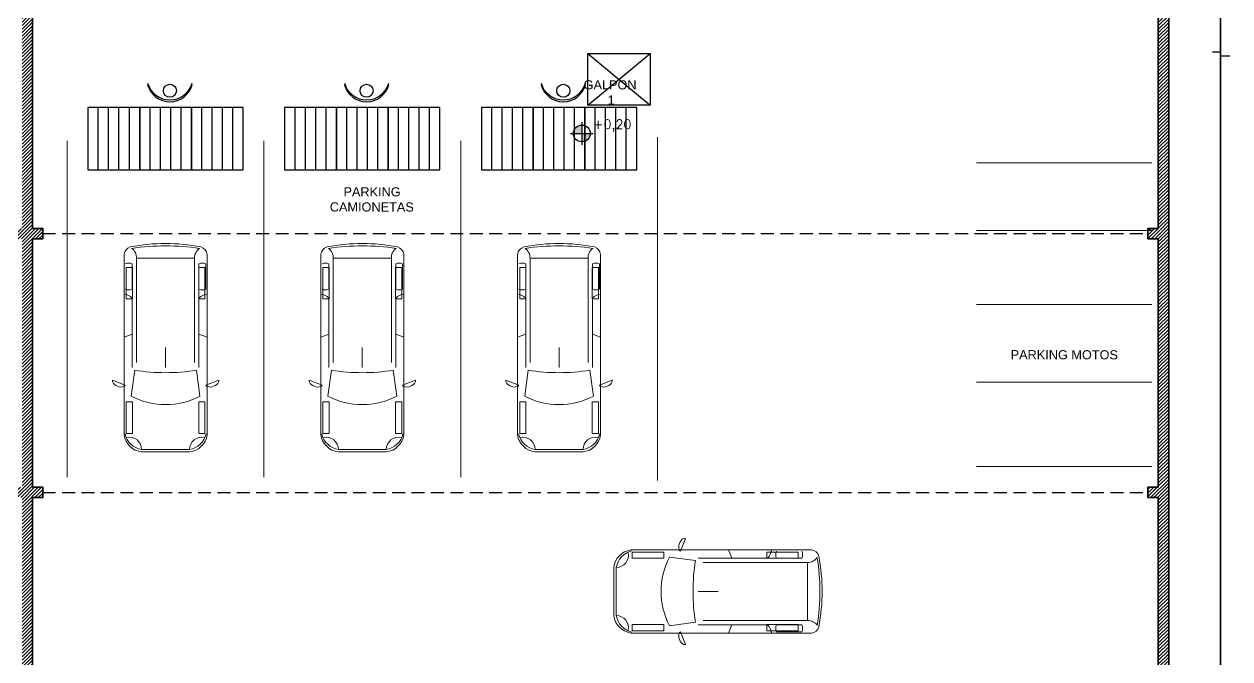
# Model space of a CAD drawing. Header units: millimetres. Extents: x 3046.5 to 3093.1, y 1438.1 to 1491.9.
# Drawn here: x 3069.86 to 3093.15, y 1452.8 to 1465.06 of the extents above; entities that cross this region are included whole.
import ezdxf

# ---------------------------------------------------------------- set-up
doc = ezdxf.new("R2010")
doc.units = ezdxf.units.MM
doc.linetypes.add('AUDIT_I_201002150132-0', pattern=[0])
doc.linetypes.add('DASHED2', pattern=[0.375, 0.25, -0.125])
for name, color, linetype, lineweight in [('- VA- Referencias', 2, 'Continuous', 0), ('000 ALE LINEA DE CALLES', 252, 'Continuous', 9), ('hatch muros', 10, 'Continuous', 9), ('MUROS', 4, 'Continuous', 35), ('Textos', 2, 'Continuous', 20)]:
    doc.layers.add(name, color=color, linetype=linetype, lineweight=lineweight)
for name, color, linetype in [('00 - Carpinterías', 1, 'Continuous'), ('artefactos', 1, 'Continuous'), ('EQ - Mobiliario', 252, 'AUDIT_I_201002150132-0'), ('EQ - Pallets', 253, 'Continuous')]:
    doc.layers.add(name, color=color, linetype=linetype)
doc.layers.add('000 - EQUIPAMIENTO', color=253, linetype='Continuous', lineweight=0, true_color=0xa1a1a1)
doc.styles.get("Standard").update_dxf_attribs({"font": 'arial.ttf'})

# ---------------------------------------------------------------- blocks, each defined once
blk = doc.blocks.new('nivel planta')
h = blk.add_hatch(color=1)
h.paths.add_polyline_path([(0, 3, 0.414213562), (-3, 0), (0, 0)])
h.paths.add_polyline_path([(0, -3, 0.414213562), (3, 0), (0, 0)])
at = {"color": 1}
for p, q in [((-4.03769, 0), (4.03769, 0)), ((0, 4.03769), (0, -4.03769))]:
    blk.add_line(p, q, dxfattribs=at)
blk.add_circle((0, 0), 3, dxfattribs=at)
blk = doc.blocks.new('KANGOO')
for p, q in [((-2.737242, 0.778598), (-2.641047, 1.024974)), ((-3.693404, 0.802572), (-0.209641, 0.802572)), ((-1.806992, 0.802572), (-1.748256, 0.644637)), ((-2.95039, 0.663322), (-2.446906, 0.59575)), ((-1.053335, 0.644637), (-2.395262, 0.644637)), ((-2.301043, 0.56033), (-0.284925, 0.56033)), ((-0.87977, 0.644637), (-0.395769, 0.644637)), ((-0.284925, 0.56033), (-0.284925, -0.56033)), ((-4.026429, -0.462854), (-4.026429, 0.462854)), ((-3.976895, -0.462854), (-3.976895, 0.462854)), ((-2.397163, 0), (-2.010839, 0)), ((-2.95039, -0.663322), (-2.446906, -0.59575)), ((-1.053335, -0.644637), (-2.395262, -0.644637)), ((-2.301043, -0.56033), (-0.284925, -0.56033)), ((-1.806992, -0.802572), (-1.748256, -0.644637)), ((-0.87977, -0.644637), (-0.395769, -0.644637)), ((-3.693404, -0.802572), (-0.209641, -0.802572)), ((-2.737242, -0.778598), (-2.641047, -1.024974)), ((-0.87977, -0.778172), (-0.395769, -0.778172))]:
    blk.add_line(p, q)
for points in [[(-3.668093, 0.64), (-3.060934, 0.64), (-3.060934, 0.76), (-3.668093, 0.76)], [(-1.068093, 0.64), (-0.460934, 0.64), (-0.460934, 0.76), (-1.068093, 0.76)], [(-3.668093, -0.64), (-3.060934, -0.64), (-3.060934, -0.76), (-3.668093, -0.76)], [(-1.068093, -0.64), (-0.460934, -0.64), (-0.460934, -0.76), (-1.068093, -0.76)]]:
    blk.add_lwpolyline(points, close=True)
for centre, radius, start, end in [((-3.636227, 0.413431), 0.39332, 98.358775, 172.781316), ((-3.590371, 0.402664), 0.391182, 102.848735, 171.148873), ((-3.982819, 0.703646), 0.240865, 271.40927, 10.889441), ((-1.212605, 0.812641), 0.231499, 313.471147, 357.507289), ((-0.763087, 0.711405), 0.134436, 150.221317, 209.778683), ((-0.512453, 0.711405), 0.134436, 330.221317, 29.778683), ((-0.224226, 0.641384), 0.161847, 14.410273, 84.829528), ((-1.670208, 0), 1.441826, 152.609224, 207.390776), ((1.182271, 0), 3.67775, 170.677721, 189.322279), ((-0.277682, 0.783297), 0.223085, 268.139402, 325.204357), ((-4.475079, 0), 4.429438, 351.483249, 8.516751), ((-3.477162, 0), 3.477162, 348.694533, 11.305467), ((-3.636227, -0.413431), 0.39332, 187.218684, 261.641225), ((-3.590371, -0.402664), 0.391182, 188.851127, 257.151265), ((-3.982819, -0.703646), 0.240865, 349.110559, 88.59073), ((-1.212605, -0.812641), 0.231499, 2.492711, 46.528853), ((-0.763087, -0.711405), 0.134436, 150.221317, 209.778683), ((-0.512453, -0.711405), 0.134436, 330.221317, 29.778683), ((-0.277682, -0.783297), 0.223085, 34.795643, 91.860598), ((-0.224226, -0.641384), 0.161847, 275.170472, 345.589727)]:
    blk.add_arc(centre, radius, start, end)
at = {"extrusion": (0, 0, -1)}
blk.add_ellipse((-2.689144, 0.901786), major_axis=(-0.048098, -0.123188), ratio=0.551973, start_param=0, end_param=3.141592654, dxfattribs=at)
blk.add_ellipse((-2.689144, -0.901786), major_axis=(-0.048098, 0.123188), ratio=0.551973, start_param=0, end_param=3.141592654)
blk = doc.blocks.new('pallet')
for p, q in [((288954.023464, 114200.418447), (288954.023464, 114201.418447)), ((288954.023464, 114201.418447), (288955.223464, 114201.418447)), ((288955.223464, 114201.418447), (288955.223464, 114200.418447)), ((288954.023464, 114201.218447), (288955.223464, 114201.218447)), ((288954.023464, 114201.018447), (288955.223464, 114201.018447)), ((288954.023464, 114200.818447), (288955.223464, 114200.818447)), ((288954.023464, 114200.618447), (288955.223464, 114200.618447)), ((288955.223464, 114200.418447), (288954.023464, 114200.418447))]:
    blk.add_line(p, q)
blk = doc.blocks.new('A$Cabc23472')
at = {"layer": 'EQ - Mobiliario'}
blk.add_circle((0.42936, 0.145137, -0.000199), 0.126282, dxfattribs=at)
for centre in [(0.42936, -0.089473, -0.000199), (0.42936, -0.123481, -0.000199)]:
    blk.add_arc(centre, 0.446763, 16.044809, 163.955191, dxfattribs=at)
blk = doc.blocks.new('Clipboard2528')
at = {"layer": 'EQ - Pallets'}
blk.add_lwpolyline([(1.2, 1), (0, 1), (0, 0), (1.2, 0)], close=True, dxfattribs=at)
for points in [[(1.2, 1), (0, 0)], [(1.2, 0), (0, 1)]]:
    blk.add_lwpolyline(points, dxfattribs=at)

msp = doc.modelspace()

# ---------------------------------------------------------------- hatches: boundary and pattern name
at = {"layer": 'hatch muros'}
h = msp.add_hatch(dxfattribs=at)
h.set_pattern_fill('ANSI31', color=252, scale=0.015)
h.set_pattern_definition([(45, (3047.66479, 1449.08229), (-0.03367596, 0.03367596), [])])
h.paths.add_polyline_path([(3069.815, 1479.045), (3069.815, 1476.119), (3069.415, 1476.119), (3069.415, 1475.919), (3069.815, 1475.919), (3069.815, 1471.119), (3069.415, 1471.119), (3069.415, 1470.919), (3069.815, 1470.919), (3069.815, 1466.119), (3069.415, 1466.119), (3069.415, 1465.919), (3069.815, 1465.919), (3069.815, 1461.119), (3069.415, 1461.119), (3069.415, 1460.919), (3069.815, 1460.919), (3069.815, 1456.119), (3069.415, 1456.119), (3069.415, 1455.919), (3069.815, 1455.919), (3069.815, 1452.524), (3070.015, 1452.541), (3070.015, 1455.919), (3070.215, 1455.919), (3070.215, 1456.119), (3070.015, 1456.119), (3070.015, 1460.919), (3070.215, 1460.919), (3070.215, 1461.119), (3070.015, 1461.119), (3070.015, 1465.919), (3070.215, 1465.919), (3070.215, 1466.119), (3070.015, 1466.119), (3070.015, 1470.919), (3070.215, 1470.919), (3070.215, 1471.119), (3070.015, 1471.119), (3070.015, 1475.919), (3070.215, 1475.919), (3070.215, 1476.119), (3070.015, 1476.119), (3070.015, 1479.042)])
h.paths.add_polyline_path([(3047.665, 1449.082), (3047.665, 1479.284), (3047.865, 1479.281), (3047.865, 1476.119), (3048.065, 1476.119), (3048.065, 1475.919), (3047.865, 1475.919), (3047.865, 1471.119), (3048.065, 1471.119), (3048.065, 1470.919), (3047.865, 1470.919), (3047.865, 1466.119), (3048.065, 1466.119), (3048.065, 1465.919), (3047.865, 1465.919), (3047.865, 1461.119), (3048.065, 1461.119), (3048.065, 1460.919), (3047.865, 1460.919), (3047.865, 1456.119), (3048.065, 1456.119), (3048.065, 1455.919), (3047.865, 1455.919), (3047.865, 1451.119), (3048.065, 1451.119), (3048.065, 1450.919), (3047.865, 1450.919), (3047.865, 1449.082)])
h.paths.add_polyline_path([(3091.765, 1478.808), (3091.965, 1478.806), (3091.965, 1449.082), (3091.765, 1449.082), (3091.765, 1450.919), (3091.565, 1450.919), (3091.565, 1451.119), (3091.765, 1451.119), (3091.765, 1455.919), (3091.565, 1455.919), (3091.565, 1456.119), (3091.765, 1456.119), (3091.765, 1460.919), (3091.565, 1460.919), (3091.565, 1461.119), (3091.765, 1461.119), (3091.765, 1465.919), (3091.565, 1465.919), (3091.565, 1466.119), (3091.765, 1466.119), (3091.765, 1470.919), (3091.565, 1470.919), (3091.565, 1471.119), (3091.765, 1471.119), (3091.765, 1475.919), (3091.565, 1475.919), (3091.565, 1476.119), (3091.765, 1476.119)])

# ---------------------------------------------------------------- linework, layer by layer
at = {"color": 8, "linetype": 'DASHED2'}
for p, q in [((3070.215, 1461.019), (3091.565, 1461.019)), ((3070.215, 1456.019), (3091.565, 1456.019))]:
    msp.add_line(p, q, dxfattribs=at)
at = {"color": 3}
msp.add_lwpolyline([(3092.809, 1464.526), (3092.965, 1464.526), (3092.965, 1464.451), (3093.147, 1464.451)], dxfattribs=at)
at = {"layer": '000 ALE LINEA DE CALLES'}
for p, q in [((3070.689, 1462.813), (3070.689, 1456.313)), ((3070.689, 1462.813), (3070.689, 1456.313)), ((3074.489, 1462.813), (3074.489, 1456.313)), ((3074.489, 1462.813), (3074.489, 1456.313)), ((3078.289, 1462.813), (3078.289, 1456.313)), ((3078.289, 1462.813), (3078.289, 1456.313)), ((3082.089, 1462.879), (3082.089, 1456.379)), ((3082.089, 1462.748), (3082.089, 1456.248)), ((3088.25, 1462.383), (3091.638, 1462.383)), ((3088.25, 1461.08), (3091.638, 1461.08)), ((3088.25, 1459.646), (3091.638, 1459.646)), ((3088.25, 1458.148), (3091.638, 1458.148)), ((3088.25, 1456.519), (3091.638, 1456.519))]:
    msp.add_line(p, q, dxfattribs=at)
at = {"layer": 'MUROS', "color": 1, "ltscale": 10}
msp.add_line((3092.965, 1439.919), (3092.965, 1491.919), dxfattribs=at)
at = {"layer": 'MUROS', "color": 4, "ltscale": 10}
for p, q in [((3091.965, 1490.919), (3091.965, 1440.919)), ((3070.015, 1461.119), (3070.015, 1465.919)), ((3091.765, 1461.119), (3091.765, 1465.919)), ((3070.015, 1456.119), (3070.015, 1460.919)), ((3091.765, 1456.119), (3091.765, 1460.919)), ((3070.015, 1451.119), (3070.015, 1455.919)), ((3091.765, 1451.119), (3091.765, 1455.919))]:
    msp.add_line(p, q, dxfattribs=at)
for points in [[(3070.015, 1460.919), (3070.215, 1460.919), (3070.215, 1461.119), (3070.015, 1461.119)], [(3091.765, 1461.119), (3091.565, 1461.119), (3091.565, 1460.919), (3091.765, 1460.919)], [(3070.015, 1455.919), (3070.215, 1455.919), (3070.215, 1456.119), (3070.015, 1456.119)], [(3091.765, 1456.119), (3091.565, 1456.119), (3091.565, 1455.919), (3091.765, 1455.919)]]:
    msp.add_lwpolyline(points, dxfattribs=at)

# ---------------------------------------------------------------- block references
at = {"layer": '00 - Carpinterías', "color": 52, "true_color": 0xc8c92d, "rotation": 180}
for p in [(3073.101, 1463.923, 0), (3076.901, 1463.923, 0), (3080.701, 1463.923, 0)]:
    msp.add_blockref('A$Cabc23472', p, dxfattribs=at)
at = {"layer": '000 - EQUIPAMIENTO', "rotation": 90}
for p in [(3072.589, 1460.827), (3076.389, 1460.827), (3080.189, 1460.827)]:
    msp.add_blockref('KANGOO', p, dxfattribs=at)
at = {"layer": '000 - EQUIPAMIENTO'}
msp.add_blockref('KANGOO', (3085.272, 1454.106), dxfattribs=at)
at = {"layer": 'artefactos', "color": 1, "xscale": 0.054, "yscale": 0.054, "zscale": 0.054}
msp.add_blockref('nivel planta', (3080.63, 1462.953), dxfattribs=at)
at = {"layer": 'EQ - Pallets', "linetype": 'Continuous', "xscale": -1}
msp.add_blockref('Clipboard2528', (3081.948, 1463.498), dxfattribs=at)
at = {"layer": 'EQ - Pallets', "xscale": -1, "rotation": 270}
for p in [(-111129.33, -287491.772), (-111128.33, -287491.772), (-111127.33, -287491.772), (-111125.53, -287491.772), (-111124.53, -287491.772), (-111123.53, -287491.772), (-111121.73, -287491.772), (-111120.73, -287491.772), (-111119.73, -287491.772)]:
    msp.add_blockref('pallet', p, dxfattribs=at)

# ---------------------------------------------------------------- texts
at = {"layer": '- VA- Referencias', "char_height": 0.17568, "attachment_point": 1, "rotation": 359.92}
for s, width, insert in [('\\pi-0.02819;GALPON \\P\\pi0.43432;1', 0.93336, (3080.692, 1463.98)), ('\\pi0.56077;PARKING \\P\\pi0.29713;CAMIONETAS', 2.19192, (3075.464, 1461.915)), ('\\pi0.0755;PARKING MOTOS', 2.19192, (3088.837, 1458.768))]:
    msp.add_mtext_dynamic_manual_height_columns(s, width=width, gutter_width=12.5, heights=[0], dxfattribs=dict(at, insert=insert))
at = {"layer": 'Textos', "color": 2, "insert": (3080.847, 1463.219), "char_height": 0.18, "width": 0.80998, "attachment_point": 1}
msp.add_mtext('{\\Fsimplex.shx|c0;+0,20}', dxfattribs=at)

doc.saveas('drawing.dxf')
